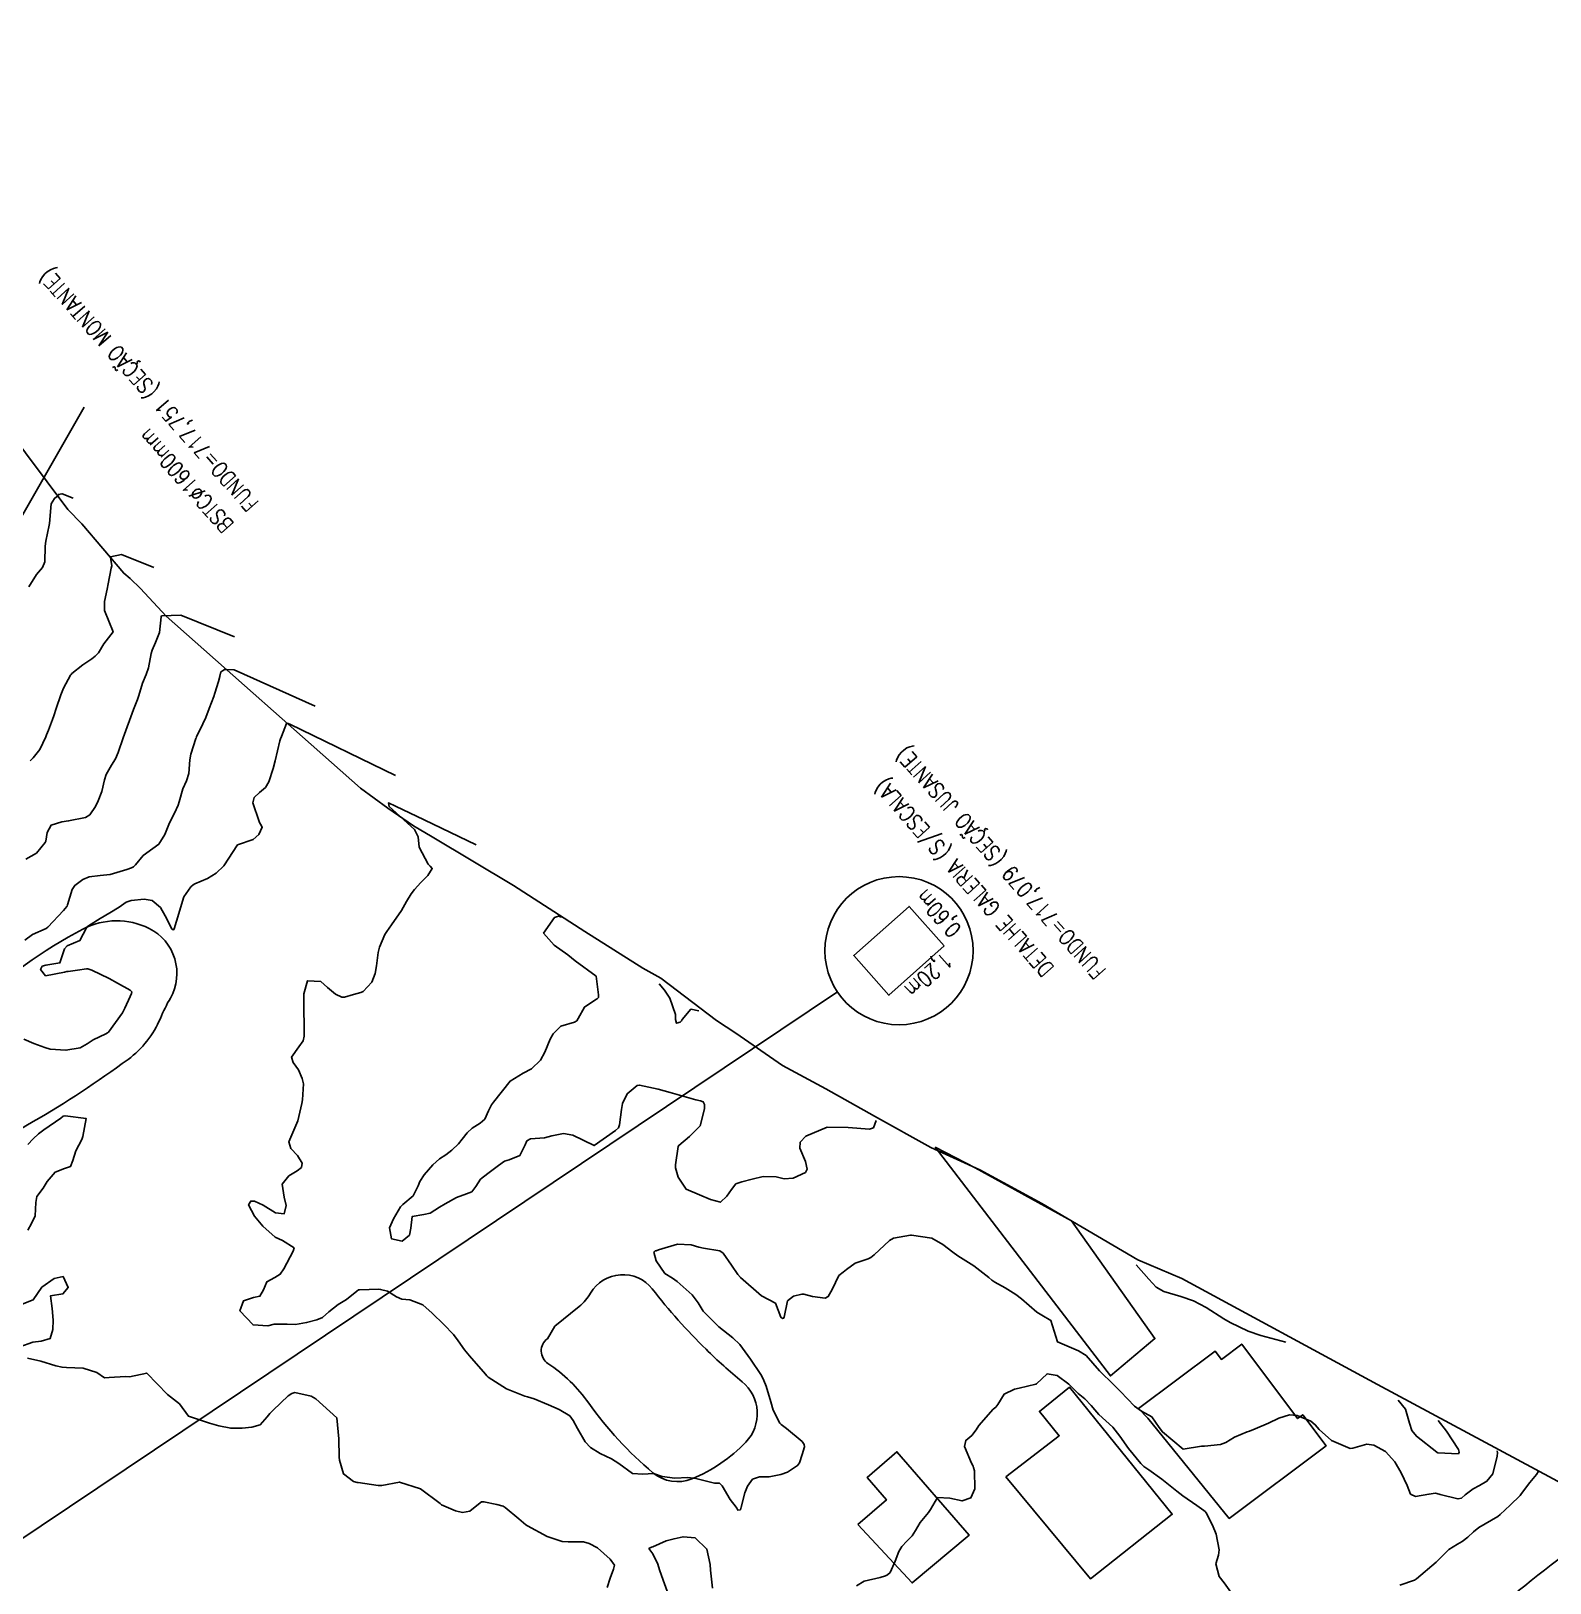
# Model space of a CAD drawing. Header units: metres. Extents: x 298520 to 308411, y 7433745 to 7450750.
# Drawn here: x 303668.8 to 303812.3, y 7440463.1 to 7440609.8 of the extents above; entities that cross this region are included whole.
import ezdxf

# ---------------------------------------------------------------- set-up
doc = ezdxf.new("R2010")
doc.units = ezdxf.units.M
doc.header["$LTSCALE"] = 10
doc.linetypes.add('CONTINUO', pattern=[0])
for name, color, linetype in [('Area', 45, 'Continuous'), ('Curvas de Nivel 1m', 11, 'Continuous'), ('Curvas de Nivel 5m', 15, 'Continuous'), ('Edificações', 30, 'Continuous'), ('Hidrografia', 140, 'Continuous'), ('TEXTO', 45, 'Continuous')]:
    doc.layers.add(name, color=color, linetype=linetype)
doc.styles.add('ROMANS', font='romans', dxfattribs={"height": 0.2})

msp = doc.modelspace()

# ---------------------------------------------------------------- linework, layer by layer
at = {"layer": 'Area'}
msp.add_polyline3d([(303638.51, 7440609.76, 726.21), (303672.3, 7440564.57, 723.18), (303673.64, 7440563.21, 723.52), (303677.59, 7440558.54, 722.26), (303678.19, 7440558.05, 721.81), (303679.17, 7440557.09, 722.03), (303681.6, 7440554.49, 719.83), (303699.95, 7440538.22, 716.52), (303702.54, 7440536.33, 718.35), (303704.97, 7440534.66, 716.91), (303706.73, 7440533.64, 717.22), (303714.41, 7440529.04, 716.3), (303721.15, 7440524.68, 715.19), (303726.62, 7440521.21, 714.92), (303728.34, 7440520.28, 715.07), (303733.59, 7440516.27, 714.9), (303735.4, 7440515.09, 714.82), (303739.82, 7440512.04, 715.02), (303743.93, 7440509.83, 717.64), (303748.5, 7440507.24, 720.52), (303753.82, 7440504.29, 716.88), (303758.45, 7440502.17, 717.66), (303764.31, 7440498.99, 718.26), (303773.39, 7440493.65, 719.26), (303777.54, 7440491.89, 715.36), (303796.02, 7440481.88, 715.82), (303816.03, 7440471.16, 718.23)], dxfattribs=at)
at = {"layer": 'Curvas de Nivel 1m', "flags": 128}
for points, elevation in [([(303672.83, 7440565.63), (303671.77, 7440566.05), (303671.41, 7440565.98), (303671.42, 7440565.87), (303671.39, 7440565.77), (303671.23, 7440565.76), (303671.05, 7440565.61), (303670.74, 7440565.08), (303670.57, 7440563.23), (303670.55, 7440563.08), (303670.23, 7440561.55), (303670.18, 7440561.09), (303670.15, 7440559.61), (303669.92, 7440559.09), (303669.34, 7440558.41), (303668.64, 7440557.24)], 721), ([(303688.05, 7440552.52), (303682.98, 7440554.57), (303681.17, 7440554.5), (303681.14, 7440554.43), (303680.97, 7440552.95), (303680.58, 7440551.98), (303680.27, 7440551.27), (303680.19, 7440550.96), (303679.93, 7440549.6), (303679.72, 7440548.97), (303679.38, 7440548.14), (303679.03, 7440546.97), (303678.9, 7440546.59), (303678.51, 7440545.65), (303678.25, 7440544.98), (303677.79, 7440543.68), (303677.55, 7440542.99), (303677.06, 7440541.6), (303676.81, 7440541), (303676.45, 7440540.39), (303675.93, 7440539.52), (303675.79, 7440539.02), (303675.52, 7440537.92), (303675.18, 7440537.02), (303674.93, 7440536.5), (303674.39, 7440535.72), (303673.97, 7440535.45), (303672.38, 7440535.14), (303671.74, 7440535.06), (303670.73, 7440534.72), (303670.37, 7440534.04), (303670.22, 7440533.22), (303670.16, 7440533.08), (303669.35, 7440532.08), (303668.34, 7440531.53)], 719), ([(303695.67, 7440545.96), (303688.01, 7440549.41), (303687.1, 7440549.43), (303686.99, 7440549.33), (303686.78, 7440549.21), (303686.67, 7440548.81), (303686.66, 7440548.78), (303686.54, 7440548.31), (303686.21, 7440547.21), (303686.09, 7440546.89), (303685.67, 7440545.74), (303685.35, 7440544.9), (303685.08, 7440544.32), (303684.48, 7440543.07), (303684.43, 7440542.95), (303684.41, 7440542.91), (303683.93, 7440541.44), (303683.85, 7440540.92), (303683.74, 7440539.62), (303683.52, 7440538.92), (303683.19, 7440538.16), (303682.82, 7440536.93), (303682.72, 7440536.61), (303682.39, 7440535.88), (303681.92, 7440534.94), (303681.46, 7440533.85), (303680.92, 7440532.95), (303680.35, 7440532.54), (303679.44, 7440531.87), (303678.69, 7440530.98), (303678.51, 7440530.8), (303678.33, 7440530.71), (303677.87, 7440530.53), (303676.32, 7440530.08), (303675.38, 7440529.97), (303674.32, 7440529.85), (303673.74, 7440529.61), (303672.97, 7440529.04), (303672.71, 7440528.65), (303672.29, 7440527.22), (303672.25, 7440527.09), (303672.23, 7440527.05), (303671.89, 7440526.66), (303670.42, 7440525.08), (303670.26, 7440524.97), (303668.96, 7440524.39), (303668.25, 7440523.86)], 718), ([(303703.28, 7440539.41), (303693.27, 7440544.26), (303693.12, 7440544.34), (303692.96, 7440544.35), (303692.48, 7440543.12), (303692.4, 7440542.88), (303692.38, 7440542.81), (303692.35, 7440542.69), (303691.91, 7440540.82), (303691.71, 7440540.08), (303691.29, 7440538.83), (303690.97, 7440538.28), (303690.42, 7440537.82), (303689.91, 7440537.34), (303689.8, 7440536.85), (303690.39, 7440535.09), (303690.46, 7440534.92), (303690.51, 7440534.84), (303690.67, 7440534.55), (303690.37, 7440533.85), (303689.83, 7440533.38), (303688.35, 7440532.86), (303687.04, 7440530.88), (303686.33, 7440530.2), (303685.52, 7440529.7), (303684.32, 7440529.18), (303684.14, 7440529.09), (303683.94, 7440528.91), (303683.26, 7440527.96), (303682.94, 7440526.92), (303682.8, 7440526.4), (303682.35, 7440524.93), (303682.33, 7440524.86), (303682.26, 7440524.83), (303682.15, 7440524.93), (303681.5, 7440526.17), (303681.05, 7440526.95), (303680.29, 7440527.62), (303679.53, 7440527.74), (303678.29, 7440527.62), (303677.83, 7440527.45), (303677.15, 7440527), (303676.28, 7440526.45), (303675.37, 7440525.92), (303674.26, 7440525.23), (303674.15, 7440525.14), (303674.08, 7440525.03), (303673.46, 7440523.83), (303672.25, 7440523.33), (303671.99, 7440523.05), (303671.57, 7440521.72), (303670.22, 7440521.51), (303669.89, 7440521.41), (303669.74, 7440521.08), (303670.21, 7440520.51), (303672.01, 7440520.85), (303672.21, 7440520.91), (303672.34, 7440520.92), (303673.21, 7440521.04), (303674.08, 7440521.16), (303674.21, 7440521.16), (303674.58, 7440521.03), (303676.21, 7440520.24), (303677, 7440519.8), (303678.19, 7440519.14), (303678.37, 7440518.98), (303678.34, 7440518.83), (303678.19, 7440518.56), (303677.7, 7440517.45), (303677.48, 7440516.99), (303676.14, 7440515.18), (303676.06, 7440515.1), (303675.9, 7440515.01), (303674.7, 7440514.46), (303674.13, 7440514.08), (303673.47, 7440513.7), (303672.13, 7440513.46), (303670.64, 7440513.58), (303670.13, 7440513.72), (303669.11, 7440514.11), (303668.14, 7440514.52)], 717), ([(303710.89, 7440532.86), (303705.98, 7440535.24), (303703.25, 7440536.54), (303702.6, 7440536.84), (303702.67, 7440536.51), (303705.07, 7440534.32), (303705.41, 7440533.62), (303705.49, 7440532.66), (303706.34, 7440531.05), (303706.54, 7440530.85), (303706.74, 7440530.64), (303706.33, 7440529.99), (303705.67, 7440529.31), (303705.05, 7440528.66), (303704.73, 7440528.25), (303704.3, 7440527.52), (303704, 7440526.96), (303703.83, 7440526.68), (303702.89, 7440525.31), (303702.45, 7440524.7), (303702.37, 7440524.59), (303702.26, 7440524.39), (303701.74, 7440523.21), (303701.62, 7440522.71), (303701.48, 7440521.45), (303701.35, 7440520.71), (303701.02, 7440519.89), (303700.2, 7440519.02), (303700, 7440518.92), (303699.3, 7440518.73), (303698.44, 7440518.48), (303698.19, 7440518.48), (303697.61, 7440518.75), (303696.83, 7440519.39), (303696.2, 7440519.96), (303694.95, 7440520.04), (303694.59, 7440518.79), (303694.6, 7440518.37), (303694.62, 7440516.79), (303694.63, 7440516.31), (303694.64, 7440514.79), (303694.55, 7440514.37), (303694.13, 7440513.79), (303693.45, 7440512.8), (303693.61, 7440512.3), (303694.1, 7440511.62), (303694.46, 7440510.79), (303694.57, 7440510.3), (303694.49, 7440508.79), (303694.41, 7440508.45), (303694.04, 7440506.79), (303693.2, 7440504.8), (303693.39, 7440504.18), (303694.01, 7440503.52), (303694.44, 7440502.79), (303694.38, 7440502.4), (303693.99, 7440502.08), (303693.2, 7440501.59), (303692.57, 7440500.81), (303692.74, 7440499.59), (303692.93, 7440498.81), (303692.74, 7440498.01), (303691.94, 7440498.11), (303690.77, 7440498.83), (303689.96, 7440499.2), (303689.59, 7440499.21), (303689.39, 7440498.85), (303689.94, 7440497.79), (303690.72, 7440496.83), (303691.91, 7440495.81), (303692.58, 7440495.48), (303693.68, 7440494.79), (303693.6, 7440494.49), (303692.71, 7440492.81), (303692.38, 7440492.3), (303691.87, 7440492), (303691.1, 7440491.59), (303690.79, 7440490.83), (303690.46, 7440490.22), (303689.85, 7440490.12), (303688.9, 7440489.79), (303688.57, 7440488.85), (303689.81, 7440487.52), (303691.2, 7440487.43), (303691.81, 7440487.59), (303693.02, 7440487.59), (303693.81, 7440487.57), (303694.86, 7440487.74), (303695.82, 7440488), (303696.36, 7440488.23), (303696.98, 7440488.75), (303697.84, 7440489.43), (303698.65, 7440489.92), (303699.62, 7440490.72), (303699.76, 7440490.82), (303699.85, 7440490.84), (303701.68, 7440490.88), (303701.86, 7440490.87), (303702.5, 7440490.69), (303703.35, 7440490.18), (303703.85, 7440489.96), (303704.61, 7440489.89), (303705.84, 7440489.4), (303706.74, 7440488.64), (303707.82, 7440487.55), (303708.74, 7440486.62), (303709.2, 7440486.02), (303709.79, 7440485.16), (303710.24, 7440484.6), (303711.77, 7440482.87), (303711.89, 7440482.71), (303712.03, 7440482.58), (303713.75, 7440481.48), (303715.49, 7440480.78), (303715.74, 7440480.71), (303716.35, 7440480.52), (303717.73, 7440479.96), (303718.74, 7440479.51), (303719.72, 7440478.93), (303720.05, 7440478.48), (303720.45, 7440477.72), (303721.18, 7440476.47), (303721.68, 7440475.92), (303722.59, 7440475.36), (303723.67, 7440474.86), (303724.35, 7440474.42), (303725.65, 7440473.47), (303726.63, 7440473.42), (303727.65, 7440473.49), (303728.47, 7440473.19), (303729.65, 7440473.03), (303730.89, 7440473.11), (303731.65, 7440473.01), (303733.39, 7440472.57), (303733.65, 7440472.56), (303733.88, 7440472.55), (303734.12, 7440472.31), (303734.89, 7440471.03), (303735.46, 7440470.29), (303735.51, 7440470.19), (303735.61, 7440470.01), (303735.85, 7440470.05), (303735.91, 7440470.29), (303736.26, 7440471.66), (303736.52, 7440472.28), (303736.99, 7440472.94), (303737.65, 7440473.16), (303738.55, 7440473.15), (303739.65, 7440473.37), (303740.28, 7440473.61), (303741.24, 7440474.22), (303741.42, 7440474.47), (303741.67, 7440475.27), (303741.9, 7440476), (303741.88, 7440476.22), (303741.69, 7440476.5), (303740.2, 7440477.74), (303739.71, 7440478.12), (303739.58, 7440478.24), (303738.94, 7440479.47), (303738.71, 7440480.26), (303738.29, 7440481.73), (303738.07, 7440482.27), (303737.97, 7440482.47), (303737.77, 7440482.82), (303736.81, 7440484.28), (303735.8, 7440485.67), (303735.14, 7440486.3), (303733.82, 7440487.35), (303732.79, 7440488.33), (303732.34, 7440488.83), (303731.85, 7440489.6), (303731.3, 7440490.35), (303729.87, 7440491.63), (303729.42, 7440491.92), (303728.71, 7440492.38), (303727.89, 7440493.58), (303727.66, 7440494.39), (303727.79, 7440494.5), (303727.9, 7440494.53), (303728.12, 7440494.6), (303729.91, 7440495.16), (303731.18, 7440495.08), (303731.91, 7440494.87), (303732.36, 7440494.78), (303733.9, 7440494.5), (303734.21, 7440494.31), (303735.02, 7440493.17), (303735.6, 7440492.29), (303735.87, 7440491.99), (303737.85, 7440490.27), (303739.16, 7440489.57), (303739.68, 7440488.24), (303739.83, 7440488.13), (303739.92, 7440488.15), (303739.98, 7440488.24), (303740.29, 7440489.79), (303740.85, 7440490.23), (303741.66, 7440490.41), (303741.85, 7440490.41), (303742.65, 7440490.21), (303743.85, 7440490.05), (303744.14, 7440490.2), (303744.52, 7440490.86), (303745.16, 7440492.18), (303745.56, 7440492.49), (303745.88, 7440492.75), (303746.7, 7440493.36), (303747.9, 7440493.76), (303748.17, 7440493.88), (303748.49, 7440494.14), (303749.92, 7440495.49), (303750.32, 7440495.71), (303751.92, 7440496), (303752.01, 7440496.01), (303753.92, 7440495.7), (303754.97, 7440495.12), (303755.91, 7440494.38), (303756.39, 7440494.05), (303757.89, 7440493.09), (303759.31, 7440492.01), (303759.6, 7440491.74), (303759.87, 7440491.55), (303760.85, 7440491.01), (303761.86, 7440490.39), (303762.4, 7440489.97), (303763.84, 7440488.73), (303764.33, 7440488.44), (303765.16, 7440487.94), (303765.8, 7440485.93), (303767.79, 7440485.08), (303768.52, 7440484.62), (303769.13, 7440483.89), (303769.77, 7440483.18), (303771.12, 7440481.87), (303771.75, 7440481.23), (303773.06, 7440479.85), (303773.73, 7440479.36), (303774.72, 7440478.82), (303775.4, 7440477.81), (303775.71, 7440477.4), (303777.68, 7440475.79), (303779.41, 7440476.05), (303779.69, 7440476.07), (303781.21, 7440476.23), (303781.69, 7440476.42), (303782.52, 7440476.91), (303783.71, 7440477.41), (303783.93, 7440477.49), (303784.48, 7440477.71), (303785.72, 7440478.23), (303786.71, 7440478.69), (303787.73, 7440479.02), (303788.43, 7440478.96), (303789.72, 7440478.42), (303790.15, 7440478.08), (303790.53, 7440477.64), (303791.7, 7440476.6), (303793.44, 7440475.85), (303793.69, 7440475.87), (303795.01, 7440476.26), (303795.69, 7440476.16), (303796.77, 7440475.56), (303797.67, 7440474.58), (303798.28, 7440473.54), (303798.83, 7440472.35), (303799.16, 7440471.53), (303799.63, 7440471.31), (303800.88, 7440471.51), (303801.51, 7440471.63), (303801.63, 7440471.6), (303801.95, 7440471.5), (303803.63, 7440471.07), (303803.95, 7440471.16), (303804.32, 7440471.47), (303805.06, 7440472.04), (303805.65, 7440472.35), (303806.36, 7440472.74), (303806.91, 7440473.44), (303807.34, 7440475.1), (303807.36, 7440475.43), (303807.32, 7440475.62)], 716), ([(303728.17, 7440519.74), (303728.67, 7440519.15), (303729.17, 7440518.38), (303729.71, 7440516.83), (303729.71, 7440516.37), (303729.81, 7440516.01), (303730.16, 7440516.13), (303730.29, 7440516.23), (303730.35, 7440516.36), (303731.17, 7440517.36), (303731.92, 7440517.18)], 714), ([(303668.54, 7440504.57), (303669.04, 7440505.09), (303669.54, 7440505.58), (303670.03, 7440505.94), (303671.65, 7440507.06), (303671.87, 7440507.23), (303672.05, 7440507.28), (303674.04, 7440507.03), (303673.74, 7440505.32), (303673.64, 7440505.03), (303673.08, 7440503.97), (303672.77, 7440503.04), (303672.57, 7440502.47), (303671.99, 7440502.29), (303671.1, 7440501.95), (303670.37, 7440501.07), (303669.97, 7440500.43), (303669.39, 7440499.65), (303669.28, 7440499.09), (303669.21, 7440497.81), (303668.89, 7440497.09), (303668.54, 7440496.47)], 717), ([(303667.84, 7440489.41), (303669.05, 7440489.88), (303669.85, 7440491.08), (303671.02, 7440491.91), (303671.87, 7440492.08), (303672.35, 7440491.05), (303671.85, 7440490.44), (303670.67, 7440490.25), (303670.84, 7440489.07), (303670.94, 7440487.95), (303670.91, 7440487.07), (303670.64, 7440486.22), (303669.79, 7440485.97), (303669, 7440485.88), (303667.79, 7440485.44)], 717), ([(303668.5, 7440484.37), (303669.77, 7440484.09), (303671.17, 7440483.66), (303671.77, 7440483.51), (303672.2, 7440483.49), (303673.77, 7440483.43), (303675.04, 7440483.02), (303675.76, 7440482.53), (303676.21, 7440482.55), (303677.76, 7440482.63), (303678.13, 7440482.61), (303679.76, 7440482.96), (303681.73, 7440480.94), (303682.85, 7440480.05), (303683.71, 7440478.91), (303685.7, 7440478.24), (303686.59, 7440477.99), (303687.7, 7440477.76), (303688.77, 7440477.77), (303689.7, 7440477.86), (303690.47, 7440478.06), (303691.13, 7440478.83), (303691.4, 7440479.14), (303691.72, 7440479.45), (303693.14, 7440480.8), (303693.48, 7440481.05), (303693.74, 7440481.12), (303695.31, 7440480.77), (303695.73, 7440480.54), (303697.71, 7440478.75), (303697.92, 7440476.75), (303697.95, 7440475.03), (303697.96, 7440474.75), (303698.35, 7440473.44), (303699.31, 7440472.72), (303699.64, 7440472.64), (303699.74, 7440472.62), (303701.64, 7440472.35), (303701.98, 7440472.35), (303703.64, 7440472.67), (303705.63, 7440472.04), (303707.47, 7440470.63), (303707.61, 7440470.52), (303708.94, 7440469.95), (303709.6, 7440469.8), (303710.28, 7440469.92), (303711.09, 7440470.59), (303711.4, 7440470.8), (303711.62, 7440470.81), (303712.83, 7440470.56), (303713.44, 7440470.38), (303713.61, 7440470.27), (303714.93, 7440469.2), (303715.59, 7440468.63), (303715.73, 7440468.53), (303717.58, 7440467.53), (303719.02, 7440467.04), (303719.57, 7440467.01), (303721.03, 7440467.01), (303721.57, 7440466.85), (303722.34, 7440466.45), (303723.55, 7440465.39), (303723.95, 7440464.83), (303723.86, 7440464.44), (303723.53, 7440463.6), (303723.26, 7440462.71)], 717), ([(303746.82, 7440462.86), (303747.53, 7440463.29), (303749.05, 7440463.64), (303749.54, 7440463.8), (303749.75, 7440463.9), (303749.98, 7440464.12), (303750.48, 7440465.19), (303750.82, 7440466.11), (303751.09, 7440466.59), (303751.58, 7440467.07), (303752.08, 7440467.6), (303752.39, 7440468.09), (303752.83, 7440468.86), (303753.61, 7440469.78), (303753.81, 7440470.08), (303754.48, 7440471.21), (303755.63, 7440471.14), (303756.78, 7440470.89), (303757.62, 7440471.17), (303758, 7440472.02), (303757.96, 7440473.72), (303757.88, 7440474.03), (303757.82, 7440474.18), (303757.67, 7440474.46), (303757.01, 7440476.04), (303757.13, 7440476.6), (303757.7, 7440477.06), (303758.12, 7440477.61), (303758.36, 7440478.02), (303759.73, 7440479.55), (303759.98, 7440479.75), (303760.18, 7440480), (303760.76, 7440480.97), (303761.75, 7440481.43), (303762.18, 7440481.55), (303763.75, 7440481.92), (303763.82, 7440481.96), (303764.81, 7440482.9), (303765.77, 7440482.75), (303766.87, 7440481.92), (303767.74, 7440481.05), (303768.37, 7440480.53), (303768.99, 7440479.89), (303769.32, 7440479.48), (303769.72, 7440479.06), (303771.02, 7440477.87), (303771.7, 7440477.02), (303772.5, 7440475.85), (303773.67, 7440474.42), (303773.97, 7440474.14), (303774.43, 7440473.83), (303775.65, 7440472.93), (303777.07, 7440471.8), (303777.63, 7440471.38), (303778.96, 7440470.44), (303779.61, 7440469.97), (303779.74, 7440469.89), (303779.86, 7440469.77), (303780.44, 7440468.6), (303780.78, 7440467.75), (303781.07, 7440466.25), (303781, 7440465.75), (303780.75, 7440464.95), (303781.07, 7440463.75), (303781.53, 7440463.15), (303782.56, 7440461.73)], 717), ([(303798.14, 7440462.93), (303799.54, 7440463.4), (303799.62, 7440463.45), (303799.71, 7440463.53), (303801.56, 7440465.1), (303801.77, 7440465.28), (303801.97, 7440465.5), (303802.76, 7440466.3), (303803.58, 7440466.8), (303804.02, 7440467.04), (303804.55, 7440467.47), (303805.09, 7440467.98), (303805.6, 7440468.37), (303807.39, 7440469.43), (303807.61, 7440469.6), (303808.55, 7440470.49), (303809.5, 7440471.41), (303809.56, 7440471.48), (303809.64, 7440471.58), (303810.42, 7440472.63), (303811.06, 7440473.39), (303811.2, 7440473.62)], 717), ([(303728.92, 7440462.37), (303728.54, 7440463.39), (303728.21, 7440464.38), (303728.06, 7440464.9), (303727.56, 7440465.88), (303727.21, 7440466.39), (303727.44, 7440466.51), (303727.57, 7440466.56), (303728.84, 7440467.11), (303729.58, 7440467.32), (303730.43, 7440467.5), (303731.58, 7440467.39), (303732.69, 7440466.33), (303732.99, 7440464.88), (303733.01, 7440464.33), (303733.2, 7440462.65)], 717)]:
    msp.add_lwpolyline(points, dxfattribs=dict(at, elevation=elevation))
at = {"layer": 'Curvas de Nivel 5m', "flags": 128}
for points, elevation in [([(303680.44, 7440559.07), (303677.39, 7440560.29), (303676.33, 7440560.09), (303676.36, 7440559.79), (303676.47, 7440559.26), (303676.46, 7440559.22), (303676.39, 7440559), (303676.13, 7440557.53), (303676.04, 7440557.02), (303675.78, 7440555.87), (303675.78, 7440555.02), (303676.59, 7440553.01), (303675.72, 7440551.88), (303675.2, 7440551.02), (303674.9, 7440550.69), (303674.57, 7440550.45), (303673.72, 7440549.88), (303672.69, 7440549.05), (303672.62, 7440548.98), (303672.55, 7440548.9), (303671.91, 7440547.68), (303671.65, 7440547.06), (303671.2, 7440545.76), (303670.99, 7440545.07), (303670.87, 7440544.7), (303670.48, 7440543.72), (303670.3, 7440543.26), (303670.23, 7440543.08), (303669.66, 7440541.89), (303669.05, 7440541.09), (303668.75, 7440540.8)], 720), ([(303718.94, 7440526.05), (303718.65, 7440526.13), (303718.28, 7440526.02), (303717.26, 7440524.52), (303718.25, 7440523.39), (303719.56, 7440522.49), (303720.23, 7440521.91), (303722.21, 7440520.46), (303722.44, 7440518.7), (303722.43, 7440518.46), (303722.32, 7440518.33), (303722.19, 7440518.26), (303721.11, 7440517.54), (303720.53, 7440516.48), (303720.39, 7440516.25), (303720.16, 7440516.11), (303718.89, 7440515.75), (303718.15, 7440515.01), (303717.89, 7440514.5), (303717.36, 7440513.28), (303716.97, 7440512.52), (303716.1, 7440511.7), (303715.34, 7440511.3), (303714.09, 7440510.55), (303712.51, 7440508.57), (303712.33, 7440508.31), (303712.06, 7440507.74), (303711.69, 7440506.94), (303711.25, 7440506.59), (303710.51, 7440506.12), (303710.03, 7440505.67), (303709.57, 7440505.06), (303709.21, 7440504.61), (303708.6, 7440504.02), (303708.01, 7440503.6), (303707.42, 7440503.21), (303706.8, 7440502.64), (303705.98, 7440501.7), (303705.56, 7440501.07), (303705.4, 7440500.66), (303704.93, 7440499.7), (303703.96, 7440498.9), (303703.73, 7440498.67), (303703.08, 7440497.54), (303702.71, 7440496.69), (303702.88, 7440495.66), (303703.91, 7440495.42), (303704.58, 7440496), (303704.7, 7440496.66), (303704.84, 7440497.76), (303705.94, 7440497.94), (303706.53, 7440498.06), (303707.42, 7440498.63), (303707.96, 7440498.95), (303709.02, 7440499.55), (303709.97, 7440499.91), (303710.47, 7440500.09), (303710.85, 7440500.59), (303711.29, 7440501.28), (303711.99, 7440501.81), (303712.98, 7440502.57), (303713.56, 7440502.99), (303714, 7440503.11), (303715.02, 7440503.52), (303715.52, 7440504.54), (303715.66, 7440504.9), (303716.03, 7440505.09), (303717.35, 7440505.2), (303718.03, 7440505.37), (303719.13, 7440505.59), (303720.03, 7440505.45), (303722.02, 7440504.46), (303724.04, 7440505.89), (303724.34, 7440506.13), (303724.41, 7440506.43), (303724.61, 7440507.88), (303724.72, 7440508.42), (303725.15, 7440509.35), (303726.09, 7440510.15), (303726.33, 7440510.17), (303728.09, 7440509.78), (303729.2, 7440509.49), (303730.08, 7440509.23), (303731.63, 7440508.79), (303732.08, 7440508.7), (303732.34, 7440508.6), (303732.45, 7440508.33), (303732.47, 7440507.93), (303732.04, 7440506.34), (303731.05, 7440505.33), (303730.02, 7440504.47), (303729.96, 7440504.36), (303729.72, 7440502.64), (303729.7, 7440502.36), (303729.77, 7440502.14), (303729.98, 7440501.46), (303730.72, 7440500.35), (303731.97, 7440499.81), (303733.02, 7440499.38), (303733.96, 7440499.1), (303734.58, 7440499.69), (303735.01, 7440500.3), (303735.43, 7440500.84), (303735.98, 7440501.04), (303736.97, 7440501.3), (303737.99, 7440501.53), (303739.23, 7440501.5), (303739.98, 7440501.33), (303740.83, 7440501.39), (303741.99, 7440501.91), (303742.16, 7440502.22), (303742, 7440502.96), (303741.46, 7440504.23), (303741.48, 7440504.77), (303742.03, 7440505.36), (303744.04, 7440506.19), (303746.04, 7440506.17), (303748.04, 7440506.02), (303748.41, 7440506.14), (303748.68, 7440506.82)], 715), ([(303773.22, 7440493.18), (303774.43, 7440491.83), (303775.12, 7440491.07), (303775.86, 7440490.66), (303777.45, 7440490.2), (303778.64, 7440489.78), (303779.85, 7440489.15), (303781.5, 7440488.08), (303782.11, 7440487.74), (303783.82, 7440486.93), (303785.02, 7440486.5), (303787.36, 7440485.9)], 715), ([(303797.99, 7440480.42), (303798.66, 7440479.54), (303799.04, 7440478.22), (303799.27, 7440477.53), (303799.7, 7440476.99), (303801.62, 7440475.5), (303801.66, 7440475.47), (303801.68, 7440475.46), (303801.74, 7440475.44), (303803.68, 7440475.34), (303803.76, 7440475.48), (303803.69, 7440475.76), (303802.56, 7440477.49), (303801.77, 7440478.48)], 715)]:
    msp.add_lwpolyline(points, dxfattribs=dict(at, elevation=elevation))
at = {"layer": 'Edificações', "elevation": 716.88}
msp.add_lwpolyline([(303754.26, 7440504.31), (303770.8, 7440482.69), (303775, 7440486.22), (303767.12, 7440497.34), (303758.02, 7440502.37)], close=True, dxfattribs=at)
at = {"layer": 'Edificações'}
for points in [[(303773.46, 7440479.63), (303780.69, 7440485.05), (303781.29, 7440484.25), (303783.21, 7440485.7), (303788.48, 7440478.67), (303788.97, 7440479.03), (303791.17, 7440476.1), (303782.03, 7440469.24), (303774.32, 7440478.7)], [(303760.93, 7440473.16), (303768.91, 7440463.53), (303776.64, 7440469.62), (303766.94, 7440481.63), (303764.1, 7440479.34), (303765.96, 7440477.04)], [(303746.95, 7440468.67), (303752.06, 7440463.14), (303757.45, 7440467.65), (303750.63, 7440475.53), (303747.81, 7440473.09), (303749.64, 7440470.98)]]:
    msp.add_lwpolyline(points, close=True, dxfattribs=at)
at = {"layer": 'Hidrografia'}
for points in [[(303644.35, 7440497.99), (303643.61, 7440497.18, 0.340131), (303643.24, 7440492.79, -0.213733), (303643.68, 7440489.84, 0.692), (303645.9, 7440488.21, 0.121834), (303650.45, 7440493.1, -0.160951), (303653.3, 7440495.71, 0.076142), (303658.76, 7440499.27, -0.051014), (303669.04, 7440506.72, 0.027893), (303678, 7440512.6, 0.134477), (303681.05, 7440516.48, -0.029099), (303682, 7440518.4, 0.428705), (303680, 7440524.97, 0.242637), (303673.73, 7440524.91, 0.068396), (303663.37, 7440517.47, 0.033502), (303659.07, 7440512.81, -0.058204), (303654.5, 7440508.32, 0.058548), (303648.04, 7440501.97, 0.017047), (303646.51, 7440499.92, -0.116755)], [(303717.61, 7440486.21), (303718.33, 7440487.39), (303720.63, 7440489.26, 0.090191), (303721.7, 7440490.52, -0.529403), (303727.52, 7440490.91, 0.031727), (303732.6, 7440485.21, 0.023082), (303736.01, 7440482.15, -0.436595), (303736.36, 7440476.44, -0.105513), (303731.27, 7440472.98, -0.278054), (303727.58, 7440473.55, -0.064413), (303721.52, 7440480.13, 0.091655), (303717.67, 7440483.87, -0.518899)], [(303814.42, 7440466.33), (303812.45, 7440464.84, 0.031175), (303802.79, 7440456.54, -0.035247), (303793.26, 7440448.49, 0.039592), (303787.64, 7440443.66, 0.489569), (303788.38, 7440437.93, -0.061705), (303795.97, 7440432.11, 0.095521), (303803.71, 7440426.95, 0.146151), (303821.94, 7440425, 0.148363), (303830.98, 7440429.69, 0.031129), (303838.37, 7440437.85, -0.126577), (303843.37, 7440441.62, 0.414642), (303845.28, 7440446.26, 0.111859), (303838.97, 7440455.14, 0.061342), (303834.01, 7440458.59, -0.012599), (303827.49, 7440462.24, -0.059575), (303823.01, 7440465.67, 0.206021), (303818.66, 7440467.35, 0.098677)]]:
    msp.add_lwpolyline(points, format="xyb", close=True, dxfattribs=at)
at = {"layer": 'TEXTO', "linetype": 'CONTINUO'}
for points in [[(303673.86, 7440574.22, 0), (303578.93, 7440408.12, 0)], [(303745.01, 7440518.97, 0), (303578.39, 7440407.25, 0)]]:
    msp.add_polyline3d(points, dxfattribs=at)
msp.add_polyline3d([(303755.1, 7440523.33, 0), (303751.78, 7440527.06, 0), (303746.55, 7440522.41, 0), (303749.87, 7440518.67, 0), (303755.1, 7440523.33, 0)], close=True, dxfattribs=at)
msp.add_circle((303750.83, 7440522.87), 7, dxfattribs=at)

# ---------------------------------------------------------------- texts
at = {"layer": 'TEXTO', "style": 'ROMANS', "width": 0.8}
for s, rotation, p in [('FUNDO=717,751 (SEÇÃO MONTANTE)', 131.6378, (303690.42, 7440565.21)), ('BSTCØ1600mm', 131.6378, (303688.08, 7440563.18)), ('FUNDO=717,079 (SEÇÃO JUSANTE)', 131.6926, (303770.47, 7440521.04)), ('DETALHE GALERIA (S/ESCALA)', 131.6926, (303765.55, 7440521.26)), ('0,60m', 131.6926, (303756.8, 7440524.96)), ('1,20m', 221.6926, (303755.05, 7440522.82))]:
    msp.add_text(s, height=1.5, rotation=rotation, dxfattribs=at).set_placement(p)

doc.saveas('drawing.dxf')
